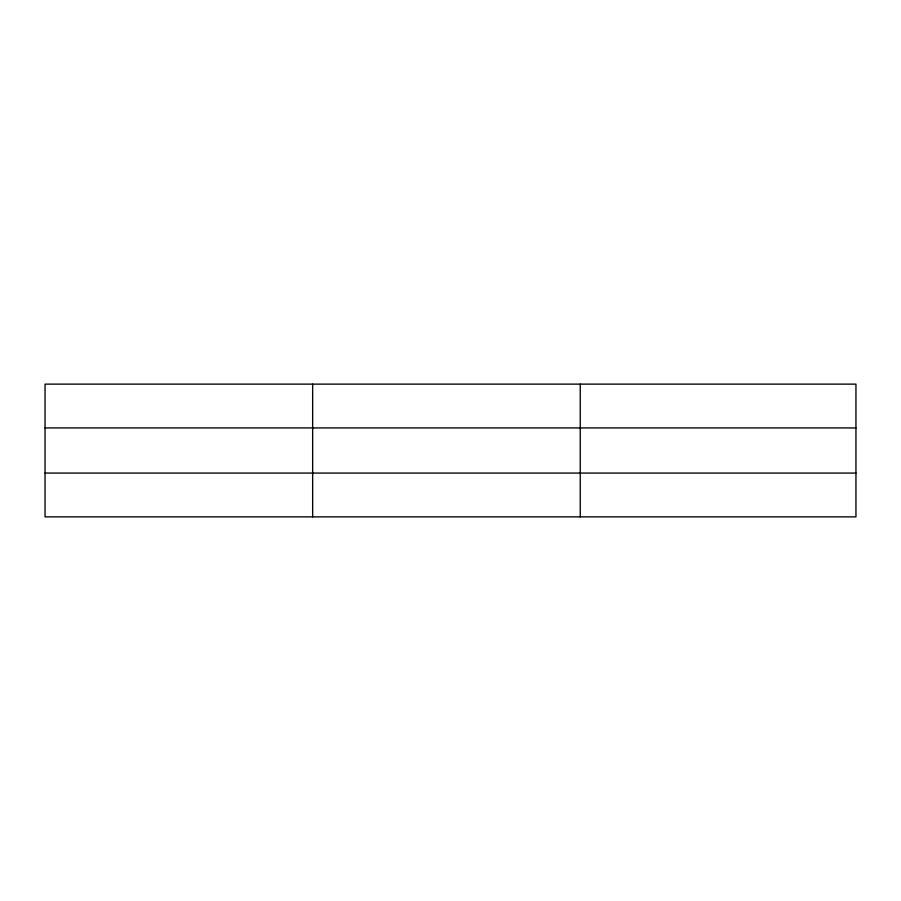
<?xml version="1.0" encoding="UTF-8"?>
<svg xmlns="http://www.w3.org/2000/svg" width="901" height="901" viewBox="0 0 901 901"><rect width="100%" height="100%" fill="white"/><g stroke="black" fill="none" stroke-linecap="round" stroke-linejoin="round"><path stroke-width="1.35" d="M312.647 384.13L312.647 516.87M580.244 384.13L580.244 516.87M855.95 427.93L855.95 384.13L45.05 384.13L45.05 516.87L855.95 516.87L855.95 427.93L45.05 427.93M45.05 473.07L855.95 473.07"/></g></svg>
